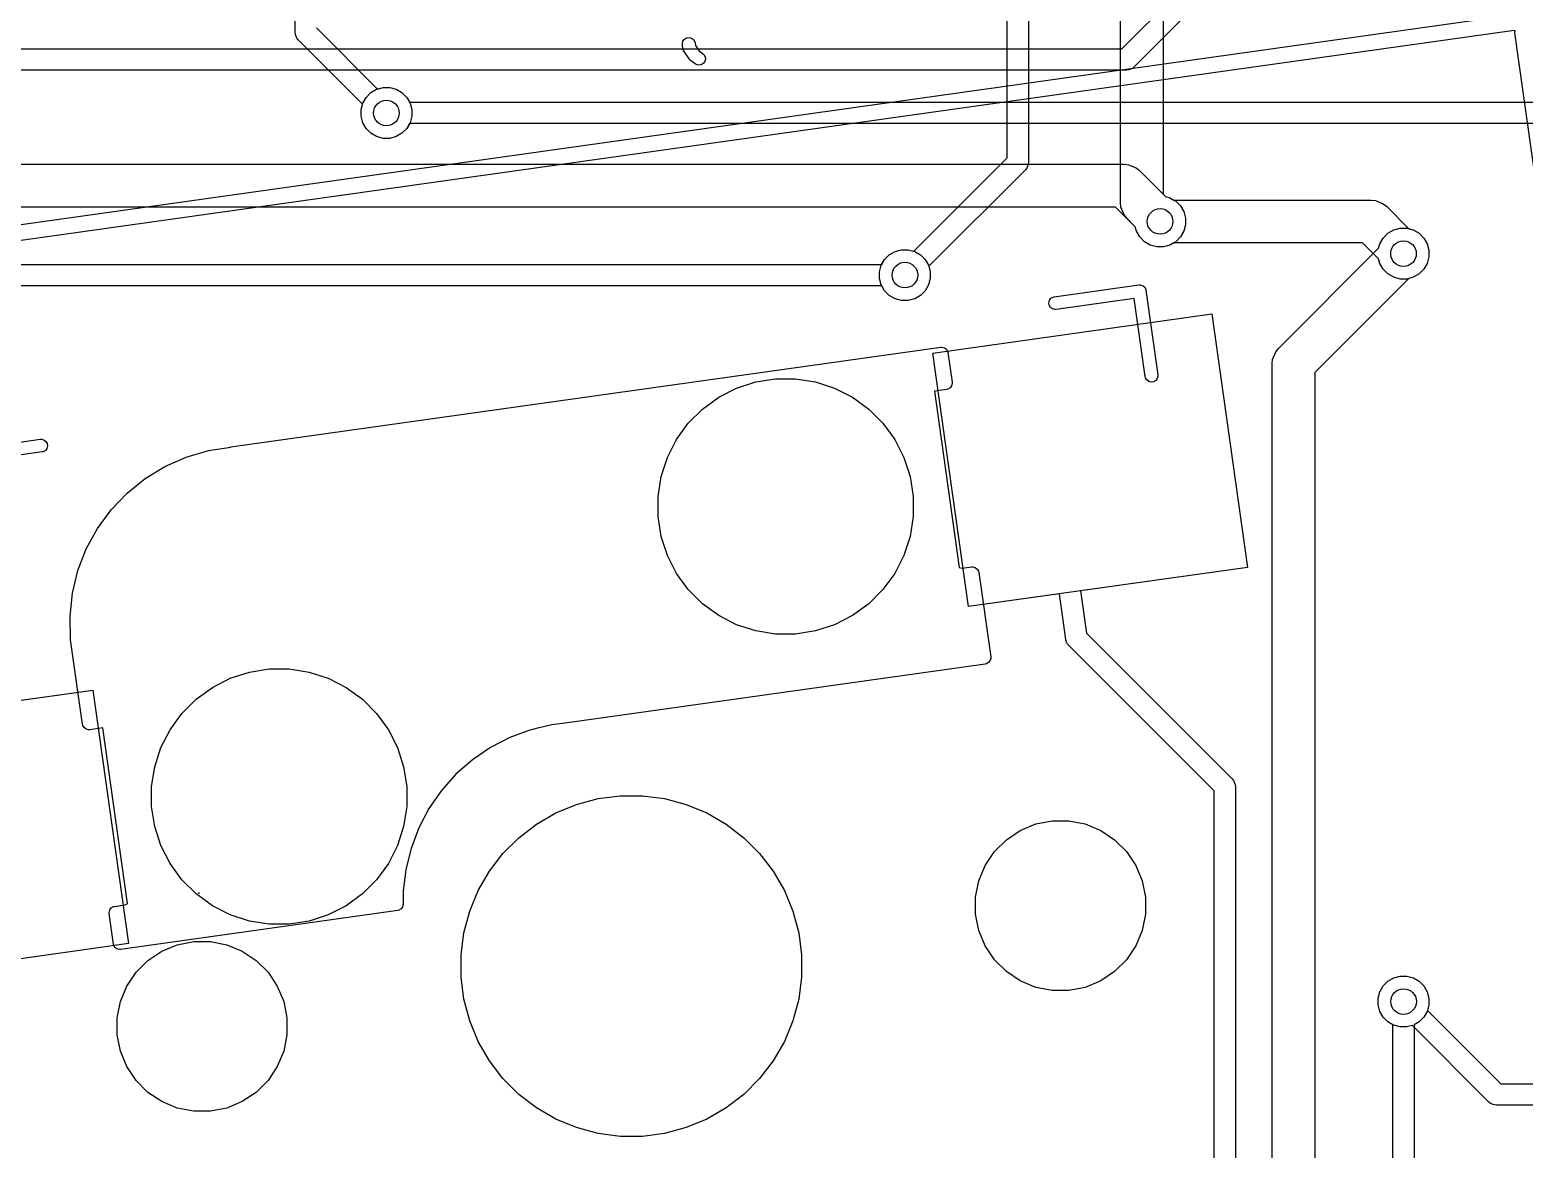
# Model space of a CAD drawing. Header units: millimetres. Extents: x 14 to 286, y -133 to -45.
# Drawn here: x 199.74 to 217.25, y -118.66 to -105.54 of the extents above; entities that cross this region are included whole.
import ezdxf

# ---------------------------------------------------------------- set-up
doc = ezdxf.new("R2010")
doc.units = ezdxf.units.MM
for name, color, linetype, true_color in [('B.Cu', 153, 'CONTINUOUS', 0x4d7fc4), ('B.Mask', 4, 'CONTINUOUS', 0x02ffee), ('B.Paste', 132, 'CONTINUOUS', 0x00c2c2), ('B.Silkscreen', 31, 'CONTINUOUS', 0xe8b2a7), ('F.Cu', 13, 'CONTINUOUS', 0xc83434), ('F.Mask', 201, 'CONTINUOUS', 0xd864ff), ('F.Silkscreen', 41, 'CONTINUOUS', 0xf2eda1), ('User.Drawings', 9, 'CONTINUOUS', 0xc2c2c2)]:
    doc.layers.add(name, color=color, linetype=linetype, true_color=true_color)

msp = doc.modelspace()

# ---------------------------------------------------------------- linework, layer by layer
at = {"layer": 'B.Cu', "linetype": 'CONTINUOUS'}
for p, q in [((202.8483, -105.5729), (202.8483, -101.792377)), ((212.5204, -107.5731), (212.5204, -102.509253)), ((213.0204, -102.5974), (213.0204, -107.469546)), ((211.1923, -107.041224), (211.1923, -102.787177)), ((211.4423, -102.787177), (211.4423, -107.093)), ((202.850702, -105.597286), (202.8483, -105.5729)), ((202.869366, -105.642346), (202.850702, -105.597286)), ((203.0983, -105.521123), (203.813666, -106.236489)), ((202.869371, -105.642351), (202.869366, -105.642346)), ((202.884912, -105.661288), (202.869371, -105.642351)), ((203.636889, -106.413266), (202.884912, -105.661288)), ((203.813666, -106.236489), (203.877942, -106.219267)), ((203.877942, -106.219267), (203.956258, -106.219267)), ((203.956258, -106.219267), (204.031905, -106.239536)), ((204.031905, -106.239536), (204.099728, -106.278694)), ((204.099728, -106.278694), (204.155106, -106.334072)), ((203.619667, -106.477542), (203.636889, -106.413266)), ((204.155106, -106.334072), (204.194264, -106.401895)), ((204.194264, -106.401895), (204.214533, -106.477542)), ((203.619667, -106.555858), (203.619667, -106.477542)), ((203.639936, -106.631505), (203.619667, -106.555858)), ((203.679094, -106.699328), (203.639936, -106.631505)), ((204.194264, -106.631505), (204.155106, -106.699328)), ((204.214533, -106.555858), (204.194264, -106.631505)), ((204.214533, -106.477542), (204.214533, -106.555858)), ((203.734472, -106.754706), (203.679094, -106.699328)), ((203.802295, -106.793864), (203.734472, -106.754706)), ((203.877942, -106.814133), (203.802295, -106.793864)), ((203.956258, -106.814133), (203.877942, -106.814133)), ((204.031905, -106.793864), (203.956258, -106.814133)), ((204.099728, -106.754706), (204.031905, -106.793864)), ((204.155106, -106.699328), (204.099728, -106.754706)), ((210.097134, -108.136389), (211.1923, -107.041224)), ((211.421228, -107.162451), (211.405688, -107.181388)), ((211.421234, -107.162446), (211.421228, -107.162451)), ((211.435685, -107.127558), (211.421234, -107.162446)), ((211.439898, -107.117387), (211.435685, -107.127558)), ((211.4423, -107.093), (211.439898, -107.117386)), ((211.439898, -107.117386), (211.439898, -107.117387)), ((211.405688, -107.181388), (210.27391, -108.313165)), ((213.0204, -107.469546), (213.047029, -107.496175)), ((213.047029, -107.496175), (213.099505, -107.510236)), ((213.099505, -107.510236), (213.167328, -107.549394)), ((212.525204, -107.621873), (212.5204, -107.5731)), ((212.562533, -107.711993), (212.525204, -107.621873)), ((213.167328, -107.549394), (213.222706, -107.604772)), ((213.222706, -107.604772), (213.261864, -107.672595)), ((213.261864, -107.672595), (213.282133, -107.748242)), ((212.562537, -107.711997), (212.562533, -107.711993)), ((212.593623, -107.749877), (212.562537, -107.711997)), ((212.693475, -107.849729), (212.593623, -107.749877)), ((212.707536, -107.902205), (212.693475, -107.849729)), ((213.282133, -107.826558), (213.261864, -107.902205)), ((213.282133, -107.748242), (213.282133, -107.826558)), ((215.722295, -107.887736), (215.797942, -107.867467)), ((215.797942, -107.867467), (215.876258, -107.867467)), ((215.876258, -107.867467), (215.951905, -107.887736)), ((212.746694, -107.970028), (212.707536, -107.902205)), ((212.802072, -108.025406), (212.746694, -107.970028)), ((212.869895, -108.064564), (212.802072, -108.025406)), ((213.167328, -108.025406), (213.099505, -108.064564)), ((213.222706, -107.970028), (213.167328, -108.025406)), ((213.261864, -107.902205), (213.222706, -107.970028)), ((215.559936, -108.050095), (215.599094, -107.982272)), ((215.599094, -107.982272), (215.654472, -107.926894)), ((215.654472, -107.926894), (215.722295, -107.887736)), ((215.951905, -107.887736), (216.019728, -107.926894)), ((216.019728, -107.926894), (216.075106, -107.982272)), ((216.075106, -107.982272), (216.114264, -108.050095)), ((209.755694, -108.233972), (209.811072, -108.178594)), ((209.811072, -108.178594), (209.878895, -108.139436)), ((209.878895, -108.139436), (209.954542, -108.119167)), ((209.954542, -108.119167), (210.032858, -108.119167)), ((210.032858, -108.119167), (210.097134, -108.136389)), ((212.945542, -108.084833), (212.869895, -108.064564)), ((213.023858, -108.084833), (212.945542, -108.084833)), ((213.099505, -108.064564), (213.023858, -108.084833)), ((214.371223, -109.277223), (215.545875, -108.102571)), ((215.545875, -108.102571), (215.559936, -108.050095)), ((216.114264, -108.050095), (216.134533, -108.125742)), ((216.134533, -108.204058), (216.114264, -108.279705)), ((216.134533, -108.125742), (216.134533, -108.204058)), ((209.696267, -108.377442), (209.716536, -108.301795)), ((209.696267, -108.455758), (209.696267, -108.377442)), ((209.716536, -108.301795), (209.755694, -108.233972)), ((210.27391, -108.313165), (210.291133, -108.377442)), ((210.291133, -108.377442), (210.291133, -108.455758)), ((216.075106, -108.347528), (216.019728, -108.402906)), ((216.114264, -108.279705), (216.075106, -108.347528)), ((209.716536, -108.531405), (209.696267, -108.455758)), ((209.755694, -108.599228), (209.716536, -108.531405)), ((210.270864, -108.531405), (210.231706, -108.599228)), ((210.291133, -108.455758), (210.270864, -108.531405)), ((215.899428, -108.456124), (214.798, -109.557553)), ((215.951905, -108.442064), (215.899428, -108.456124)), ((216.019728, -108.402906), (215.951905, -108.442064)), ((209.811072, -108.654606), (209.755694, -108.599228)), ((209.878895, -108.693764), (209.811072, -108.654606)), ((209.954542, -108.714033), (209.878895, -108.693764)), ((210.032858, -108.714033), (209.954542, -108.714033)), ((210.108505, -108.693764), (210.032858, -108.714033)), ((210.176328, -108.654606), (210.108505, -108.693764)), ((210.231706, -108.599228), (210.176328, -108.654606)), ((210.322281, -109.329447), (213.590166, -108.870175)), ((213.590166, -108.870175), (214.007685, -111.840979)), ((210.7398, -112.300251), (210.322281, -109.329447)), ((214.298, -109.454), (214.302804, -109.405227)), ((214.302804, -109.405227), (214.340133, -109.315107)), ((214.340133, -109.315107), (214.340137, -109.315102)), ((214.340137, -109.315102), (214.371223, -109.277223)), ((214.298, -119.593646), (214.298, -109.454)), ((214.798, -109.557553), (214.798, -119.6972)), ((214.007685, -111.840979), (212.051946, -112.11584)), ((211.804378, -112.150634), (210.7398, -112.300251)), ((211.879716, -112.686696), (211.804378, -112.150634)), ((212.051946, -112.11584), (212.121446, -112.61037)), ((211.880902, -112.691588), (211.879716, -112.686696)), ((211.880902, -112.693686), (211.880902, -112.691588)), ((211.882127, -112.696645), (211.880902, -112.693686)), ((211.885489, -112.710511), (211.882127, -112.696645)), ((211.893514, -112.724136), (211.885489, -112.710511)), ((211.899566, -112.738746), (211.893514, -112.724136)), ((211.900129, -112.739309), (211.899566, -112.738746)), ((211.908357, -112.749335), (211.900129, -112.739309)), ((211.910242, -112.752535), (211.908357, -112.749335)), ((211.912184, -112.753998), (211.910242, -112.752535)), ((211.915212, -112.757688), (211.912184, -112.753998)), ((213.6174, -114.459876), (211.915212, -112.757688)), ((212.121446, -112.61037), (213.830789, -114.319712)), ((199.411517, -113.427816), (200.476019, -113.27821)), ((200.476019, -113.27821), (200.893538, -116.249014)), ((213.830789, -114.319712), (213.846334, -114.338654)), ((213.846334, -114.338654), (213.864998, -114.383714)), ((213.6174, -117.8218), (213.6174, -114.459876)), ((213.864998, -114.383714), (213.8674, -114.4081)), ((213.8674, -114.4081), (213.8674, -117.808071)), ((200.893538, -116.249014), (197.625653, -116.708286)), ((215.723495, -116.650736), (215.799142, -116.630467)), ((215.799142, -116.630467), (215.877458, -116.630467)), ((215.877458, -116.630467), (215.953105, -116.650736)), ((215.561136, -116.813095), (215.600294, -116.745272)), ((215.600294, -116.745272), (215.655672, -116.689894)), ((215.655672, -116.689894), (215.723495, -116.650736)), ((215.953105, -116.650736), (216.020928, -116.689894)), ((216.020928, -116.689894), (216.076306, -116.745272)), ((216.076306, -116.745272), (216.115464, -116.813095)), ((215.540867, -116.888742), (215.561136, -116.813095)), ((215.540867, -116.967058), (215.540867, -116.888742)), ((215.561136, -117.042705), (215.540867, -116.967058)), ((216.115464, -116.813095), (216.135733, -116.888742)), ((216.135733, -116.967058), (216.115464, -117.042705)), ((216.135733, -116.888742), (216.135733, -116.967058)), ((215.600294, -117.110528), (215.561136, -117.042705)), ((215.655672, -117.165906), (215.600294, -117.110528)), ((216.076306, -117.110528), (216.020928, -117.165906)), ((216.115464, -117.042705), (216.076306, -117.110528)), ((215.7132, -117.19912), (215.655672, -117.165906)), ((215.7132, -121.049323), (215.7132, -117.19912)), ((216.020928, -117.165906), (215.9632, -117.199235)), ((215.9632, -117.199235), (215.9632, -121.1011)), ((213.6189, -117.837028), (213.6174, -117.8218)), ((213.6189, -118.910722), (213.6189, -117.837028)), ((213.8674, -117.808071), (213.8689, -117.8233)), ((213.8689, -117.8233), (213.8689, -118.910722))]:
    msp.add_line(p, q, dxfattribs=at)
at = {"layer": 'B.Cu'}
for centre in [(203.9171, -106.5167), (212.9847, -107.7874), (215.8371, -108.1649), (209.9937, -108.4166), (215.8383, -116.9279)]:
    msp.add_circle(centre, 0.15, dxfattribs=at)
at = {"layer": 'B.Mask', "linetype": 'CONTINUOUS'}
for p, q in [((210.322281, -109.329447), (213.590166, -108.870175)), ((213.590166, -108.870175), (214.007685, -111.840979)), ((210.7398, -112.300251), (210.322281, -109.329447)), ((207.811934, -109.848282), (208.021657, -109.741423)), ((208.021657, -109.741423), (208.245514, -109.668687)), ((208.245514, -109.668687), (208.477993, -109.631866)), ((208.477993, -109.631866), (208.713371, -109.631866)), ((208.713371, -109.631866), (208.94585, -109.668687)), ((208.94585, -109.668687), (209.169707, -109.741423)), ((209.169707, -109.741423), (209.37943, -109.848282)), ((207.62151, -109.986633), (207.811934, -109.848282)), ((209.37943, -109.848282), (209.569854, -109.986633)), ((207.455073, -110.15307), (207.62151, -109.986633)), ((209.569854, -109.986633), (209.736291, -110.15307)), ((207.316722, -110.343494), (207.455073, -110.15307)), ((209.736291, -110.15307), (209.874642, -110.343494)), ((207.209863, -110.553217), (207.316722, -110.343494)), ((209.874642, -110.343494), (209.981501, -110.553217)), ((207.137127, -110.777074), (207.209863, -110.553217)), ((209.981501, -110.553217), (210.054237, -110.777074)), ((207.100306, -111.009553), (207.137127, -110.777074)), ((210.054237, -110.777074), (210.091058, -111.009553)), ((207.100306, -111.244931), (207.100306, -111.009553)), ((210.091058, -111.009553), (210.091058, -111.244931)), ((207.137127, -111.47741), (207.100306, -111.244931)), ((210.091058, -111.244931), (210.054237, -111.47741)), ((207.209863, -111.701267), (207.137127, -111.47741)), ((210.054237, -111.47741), (209.981501, -111.701267)), ((207.316722, -111.91099), (207.209863, -111.701267)), ((209.981501, -111.701267), (209.874642, -111.91099)), ((214.007685, -111.840979), (210.7398, -112.300251)), ((207.455073, -112.101414), (207.316722, -111.91099)), ((209.874642, -111.91099), (209.736291, -112.101414)), ((207.62151, -112.267851), (207.455073, -112.101414)), ((209.736291, -112.101414), (209.569854, -112.267851)), ((207.811934, -112.406202), (207.62151, -112.267851)), ((208.021657, -112.513061), (207.811934, -112.406202)), ((209.37943, -112.406202), (209.169707, -112.513061)), ((209.569854, -112.267851), (209.37943, -112.406202)), ((208.245514, -112.585797), (208.021657, -112.513061)), ((208.477993, -112.622618), (208.245514, -112.585797)), ((208.94585, -112.585797), (208.713371, -112.622618)), ((209.169707, -112.513061), (208.94585, -112.585797)), ((208.713371, -112.622618), (208.477993, -112.622618)), ((202.086954, -113.14045), (202.310811, -113.067714)), ((202.310811, -113.067714), (202.54329, -113.030893)), ((202.54329, -113.030893), (202.778668, -113.030893)), ((202.778668, -113.030893), (203.011147, -113.067714)), ((203.011147, -113.067714), (203.235004, -113.14045)), ((197.208134, -113.737482), (200.476019, -113.27821)), ((200.476019, -113.27821), (200.893538, -116.249014)), ((201.686807, -113.38566), (201.877231, -113.247309)), ((201.877231, -113.247309), (202.086954, -113.14045)), ((203.235004, -113.14045), (203.444727, -113.247309)), ((203.444727, -113.247309), (203.635151, -113.38566)), ((201.52037, -113.552097), (201.686807, -113.38566)), ((203.635151, -113.38566), (203.801588, -113.552097)), ((201.382019, -113.742521), (201.52037, -113.552097)), ((203.801588, -113.552097), (203.939939, -113.742521)), ((201.27516, -113.952244), (201.382019, -113.742521)), ((203.939939, -113.742521), (204.046798, -113.952244)), ((201.202424, -114.176101), (201.27516, -113.952244)), ((204.046798, -113.952244), (204.119534, -114.176101)), ((201.165603, -114.40858), (201.202424, -114.176101)), ((204.119534, -114.176101), (204.156355, -114.40858)), ((201.165603, -114.643958), (201.165603, -114.40858)), ((204.156355, -114.40858), (204.156355, -114.643958)), ((206.397219, -114.549729), (206.656594, -114.515582)), ((206.656594, -114.515582), (206.918206, -114.515582)), ((206.918206, -114.515582), (207.177581, -114.549729)), ((201.202424, -114.876437), (201.165603, -114.643958)), ((204.156355, -114.643958), (204.119534, -114.876437)), ((205.902823, -114.717555), (206.144521, -114.61744)), ((206.144521, -114.61744), (206.397219, -114.549729)), ((207.177581, -114.549729), (207.430279, -114.61744)), ((207.430279, -114.61744), (207.671977, -114.717555)), ((201.27516, -115.100294), (201.202424, -114.876437)), ((204.119534, -114.876437), (204.046798, -115.100294)), ((205.468708, -115.00762), (205.67626, -114.848361)), ((205.67626, -114.848361), (205.902823, -114.717555)), ((207.671977, -114.717555), (207.89854, -114.848361)), ((207.89854, -114.848361), (208.106092, -115.00762)), ((211.346565, -114.92238), (211.527677, -114.847361)), ((211.527677, -114.847361), (211.719945, -114.809116)), ((211.719945, -114.809116), (211.915979, -114.809116)), ((211.915979, -114.809116), (212.108247, -114.847361)), ((212.108247, -114.847361), (212.289359, -114.92238)), ((205.28372, -115.192608), (205.468708, -115.00762)), ((208.106092, -115.00762), (208.29108, -115.192608)), ((211.044952, -115.169908), (211.183569, -115.031291)), ((211.183569, -115.031291), (211.346565, -114.92238)), ((212.289359, -114.92238), (212.452355, -115.031291)), ((212.452355, -115.031291), (212.590972, -115.169908)), ((201.382019, -115.310017), (201.27516, -115.100294)), ((204.046798, -115.100294), (203.939939, -115.310017)), ((205.124461, -115.40016), (205.28372, -115.192608)), ((208.29108, -115.192608), (208.450339, -115.40016)), ((210.936041, -115.332904), (211.044952, -115.169908)), ((212.590972, -115.169908), (212.699883, -115.332904)), ((201.52037, -115.500441), (201.382019, -115.310017)), ((203.939939, -115.310017), (203.801588, -115.500441)), ((204.993655, -115.626723), (205.124461, -115.40016)), ((208.450339, -115.40016), (208.581145, -115.626723)), ((210.861022, -115.514016), (210.936041, -115.332904)), ((212.699883, -115.332904), (212.774902, -115.514016)), ((201.686807, -115.666878), (201.52037, -115.500441)), ((203.801588, -115.500441), (203.635151, -115.666878)), ((210.822777, -115.706284), (210.861022, -115.514016)), ((212.774902, -115.514016), (212.813147, -115.706284)), ((201.877231, -115.805229), (201.686807, -115.666878)), ((203.635151, -115.666878), (203.444727, -115.805229)), ((204.89354, -115.868421), (204.993655, -115.626723)), ((208.581145, -115.626723), (208.68126, -115.868421)), ((210.822777, -115.902318), (210.822777, -115.706284)), ((212.813147, -115.706284), (212.813147, -115.902318)), ((202.086954, -115.912088), (201.877231, -115.805229)), ((202.310811, -115.984824), (202.086954, -115.912088)), ((203.235004, -115.912088), (203.011147, -115.984824)), ((203.444727, -115.805229), (203.235004, -115.912088)), ((204.825829, -116.121119), (204.89354, -115.868421)), ((208.68126, -115.868421), (208.748971, -116.121119)), ((210.861022, -116.094586), (210.822777, -115.902318)), ((212.813147, -115.902318), (212.774902, -116.094586)), ((202.54329, -116.021645), (202.310811, -115.984824)), ((202.778668, -116.021645), (202.54329, -116.021645)), ((203.011147, -115.984824), (202.778668, -116.021645)), ((210.936041, -116.275698), (210.861022, -116.094586)), ((212.774902, -116.094586), (212.699883, -116.275698)), ((200.893538, -116.249014), (197.625653, -116.708286)), ((201.285441, -116.336378), (201.466553, -116.261359)), ((201.466553, -116.261359), (201.658821, -116.223114)), ((201.658821, -116.223114), (201.854855, -116.223114)), ((201.854855, -116.223114), (202.047123, -116.261359)), ((202.047123, -116.261359), (202.228235, -116.336378)), ((204.791682, -116.380494), (204.825829, -116.121119)), ((208.748971, -116.121119), (208.783118, -116.380494)), ((211.044952, -116.438694), (210.936041, -116.275698)), ((212.699883, -116.275698), (212.590972, -116.438694)), ((200.983828, -116.583906), (201.122445, -116.445289)), ((201.122445, -116.445289), (201.285441, -116.336378)), ((202.228235, -116.336378), (202.391231, -116.445289)), ((202.391231, -116.445289), (202.529848, -116.583906)), ((204.791682, -116.642106), (204.791682, -116.380494)), ((208.783118, -116.380494), (208.783118, -116.642106)), ((211.183569, -116.577311), (211.044952, -116.438694)), ((212.590972, -116.438694), (212.452355, -116.577311)), ((200.874917, -116.746902), (200.983828, -116.583906)), ((202.529848, -116.583906), (202.638759, -116.746902)), ((211.346565, -116.686222), (211.183569, -116.577311)), ((212.452355, -116.577311), (212.289359, -116.686222)), ((200.799898, -116.928014), (200.874917, -116.746902)), ((202.638759, -116.746902), (202.713778, -116.928014)), ((204.825829, -116.901481), (204.791682, -116.642106)), ((208.783118, -116.642106), (208.748971, -116.901481)), ((211.527677, -116.761241), (211.346565, -116.686222)), ((211.719945, -116.799486), (211.527677, -116.761241)), ((211.915979, -116.799486), (211.719945, -116.799486)), ((212.108247, -116.761241), (211.915979, -116.799486)), ((212.289359, -116.686222), (212.108247, -116.761241)), ((200.761653, -117.120282), (200.799898, -116.928014)), ((202.713778, -116.928014), (202.752023, -117.120282)), ((204.89354, -117.154179), (204.825829, -116.901481)), ((208.748971, -116.901481), (208.68126, -117.154179)), ((200.761653, -117.316316), (200.761653, -117.120282)), ((202.752023, -117.120282), (202.752023, -117.316316)), ((204.993655, -117.395877), (204.89354, -117.154179)), ((208.68126, -117.154179), (208.581145, -117.395877)), ((200.799898, -117.508584), (200.761653, -117.316316)), ((202.752023, -117.316316), (202.713778, -117.508584)), ((205.124461, -117.62244), (204.993655, -117.395877)), ((208.581145, -117.395877), (208.450339, -117.62244)), ((200.874917, -117.689696), (200.799898, -117.508584)), ((202.713778, -117.508584), (202.638759, -117.689696)), ((205.28372, -117.829992), (205.124461, -117.62244)), ((208.450339, -117.62244), (208.29108, -117.829992)), ((200.983828, -117.852692), (200.874917, -117.689696)), ((201.122445, -117.991309), (200.983828, -117.852692)), ((202.529848, -117.852692), (202.391231, -117.991309)), ((202.638759, -117.689696), (202.529848, -117.852692)), ((205.468708, -118.01498), (205.28372, -117.829992)), ((208.29108, -117.829992), (208.106092, -118.01498)), ((201.285441, -118.10022), (201.122445, -117.991309)), ((202.391231, -117.991309), (202.228235, -118.10022)), ((205.67626, -118.174239), (205.468708, -118.01498)), ((208.106092, -118.01498), (207.89854, -118.174239)), ((201.466553, -118.175239), (201.285441, -118.10022)), ((201.658821, -118.213484), (201.466553, -118.175239)), ((202.047123, -118.175239), (201.854855, -118.213484)), ((202.228235, -118.10022), (202.047123, -118.175239)), ((205.902823, -118.305045), (205.67626, -118.174239)), ((207.89854, -118.174239), (207.671977, -118.305045)), ((201.854855, -118.213484), (201.658821, -118.213484)), ((206.144521, -118.40516), (205.902823, -118.305045)), ((207.671977, -118.305045), (207.430279, -118.40516)), ((206.397219, -118.472871), (206.144521, -118.40516)), ((206.656594, -118.507018), (206.397219, -118.472871)), ((206.918206, -118.507018), (206.656594, -118.507018)), ((207.177581, -118.472871), (206.918206, -118.507018)), ((207.430279, -118.40516), (207.177581, -118.472871))]:
    msp.add_line(p, q, dxfattribs=at)
at = {"layer": 'B.Paste', "linetype": 'CONTINUOUS'}
for p, q in [((210.322281, -109.329447), (213.590166, -108.870175)), ((213.590166, -108.870175), (214.007685, -111.840979)), ((210.7398, -112.300251), (210.322281, -109.329447)), ((214.007685, -111.840979), (210.7398, -112.300251)), ((197.208134, -113.737482), (200.476019, -113.27821)), ((200.476019, -113.27821), (200.893538, -116.249014)), ((200.893538, -116.249014), (197.625653, -116.708286))]:
    msp.add_line(p, q, dxfattribs=at)
at = {"layer": 'B.Silkscreen', "linetype": 'CONTINUOUS'}
for p, q in [((207.385521, -105.702756), (207.392848, -105.674425)), ((207.38613, -105.717446), (207.385521, -105.702756)), ((207.392757, -105.764602), (207.38613, -105.717446)), ((207.39622, -105.778891), (207.392757, -105.764602)), ((207.392848, -105.674425), (207.410459, -105.651055)), ((207.410459, -105.651055), (207.435673, -105.636202)), ((207.435673, -105.636202), (207.464653, -105.63213)), ((207.464653, -105.63213), (207.492984, -105.639457)), ((207.492984, -105.639457), (207.516354, -105.657068)), ((207.516354, -105.657068), (207.531207, -105.682282)), ((207.531207, -105.682282), (207.53467, -105.696572)), ((207.53467, -105.696572), (207.538832, -105.726194)), ((207.538832, -105.726194), (207.582292, -105.789275)), ((207.397587, -105.781212), (207.39622, -105.778891)), ((207.398151, -105.783849), (207.397587, -105.781212)), ((207.405266, -105.796716), (207.398151, -105.783849)), ((207.465676, -105.884399), (207.405266, -105.796716)), ((207.470478, -105.890084), (207.465676, -105.884399)), ((207.471483, -105.89179), (207.470478, -105.890084)), ((207.47344, -105.893591), (207.471483, -105.89179)), ((207.475163, -105.895631), (207.47344, -105.893591)), ((207.476827, -105.896709), (207.475163, -105.895631)), ((207.482301, -105.901747), (207.476827, -105.896709)), ((207.536084, -105.942275), (207.482301, -105.901747)), ((207.548637, -105.94993), (207.536084, -105.942275)), ((207.582292, -105.789275), (207.626356, -105.822479)), ((207.631161, -105.938331), (207.605947, -105.953183)), ((207.626356, -105.822479), (207.637174, -105.832435)), ((207.648772, -105.91496), (207.631161, -105.938331)), ((207.637174, -105.832435), (207.652026, -105.85765)), ((207.656099, -105.886628), (207.648772, -105.91496)), ((207.652026, -105.85765), (207.656099, -105.886628)), ((207.576968, -105.957256), (207.548637, -105.94993)), ((207.605947, -105.953183), (207.576968, -105.957256)), ((202.0954, -110.430119), (210.413653, -109.261064)), ((210.413653, -109.261064), (210.428332, -109.260455)), ((210.428332, -109.260455), (210.428343, -109.260454)), ((210.428343, -109.260454), (210.456675, -109.267782)), ((210.456675, -109.267782), (210.480045, -109.285393)), ((210.480045, -109.285393), (210.494898, -109.310607)), ((210.494898, -109.310607), (210.498361, -109.324896)), ((210.498361, -109.324896), (210.547071, -109.67149)), ((210.483239, -109.756198), (210.33965, -109.776378)), ((210.33965, -109.776378), (210.62989, -111.841546)), ((210.497528, -109.752735), (210.483239, -109.756198)), ((210.522742, -109.737882), (210.497528, -109.752735)), ((210.540353, -109.714512), (210.522742, -109.737882)), ((210.54768, -109.68618), (210.540353, -109.714512)), ((210.547071, -109.67149), (210.54768, -109.68618)), ((201.569925, -110.548344), (201.830635, -110.471675)), ((201.830635, -110.471675), (202.09362, -110.43055)), ((202.09362, -110.43055), (202.0954, -110.430119)), ((201.08947, -110.799922), (201.321453, -110.658388)), ((201.321453, -110.658388), (201.569925, -110.548344)), ((200.877946, -110.970525), (201.08947, -110.799922)), ((200.690499, -111.167278), (200.877946, -110.970525)), ((200.530338, -111.386814), (200.690499, -111.167278)), ((200.400202, -111.625378), (200.530338, -111.386814)), ((200.302318, -111.878887), (200.400202, -111.625378)), ((200.238361, -112.143003), (200.302318, -111.878887)), ((210.62989, -111.841546), (210.666667, -111.851056)), ((210.666667, -111.851056), (210.775502, -111.835761)), ((210.775502, -111.835761), (210.790182, -111.835152)), ((210.790182, -111.835152), (210.790193, -111.835151)), ((210.790193, -111.835151), (210.818525, -111.842479)), ((210.818525, -111.842479), (210.841895, -111.86009)), ((210.841895, -111.86009), (210.856748, -111.885304)), ((210.856748, -111.885304), (210.860211, -111.899593)), ((210.860211, -111.899593), (210.999384, -112.889862)), ((200.209425, -112.413208), (200.238361, -112.143003)), ((200.216006, -112.684878), (200.209425, -112.413208)), ((200.21631, -112.685589), (200.216006, -112.684878)), ((200.216435, -112.688599), (200.21631, -112.685589)), ((200.355608, -113.678867), (200.216435, -112.688599)), ((210.992667, -112.932884), (210.975056, -112.956254)), ((210.999994, -112.904552), (210.992667, -112.932884)), ((210.999384, -112.889862), (210.999994, -112.904552)), ((210.935552, -112.97457), (205.984211, -113.670435)), ((210.949841, -112.971107), (210.935552, -112.97457)), ((210.975056, -112.956254), (210.949841, -112.971107)), ((200.359071, -113.693156), (200.355608, -113.678867)), ((200.373924, -113.71837), (200.359071, -113.693156)), ((200.397294, -113.735981), (200.373924, -113.71837)), ((200.425626, -113.743309), (200.397294, -113.735981)), ((200.425636, -113.743307), (200.425626, -113.743309)), ((200.440316, -113.742699), (200.425636, -113.743307)), ((200.593807, -113.721127), (200.440316, -113.742699)), ((200.883208, -115.780322), (200.593807, -113.721127)), ((205.587404, -113.750103), (205.364511, -113.832485)), ((205.703495, -113.721622), (205.587404, -113.750103)), ((205.707573, -113.719381), (205.703495, -113.721622)), ((205.854546, -113.684681), (205.707573, -113.719381)), ((205.981983, -113.670714), (205.854546, -113.684681)), ((205.982438, -113.670508), (205.981983, -113.670714)), ((205.984211, -113.670435), (205.982438, -113.670508)), ((205.136639, -113.95002), (204.924789, -114.094449)), ((205.364511, -113.832485), (205.136639, -113.95002)), ((204.924789, -114.094449), (204.732119, -114.263619)), ((204.732119, -114.263619), (204.561503, -114.455009)), ((204.561503, -114.455009), (204.415482, -114.665766)), ((204.415482, -114.665766), (204.296235, -114.892747)), ((204.296235, -114.892747), (204.205539, -115.132568)), ((204.205539, -115.132568), (204.144746, -115.381655)), ((204.144746, -115.381655), (204.114762, -115.636295)), ((201.726469, -115.657334), (201.71574, -115.65364)), ((201.71574, -115.65364), (201.716122, -115.658788)), ((201.716122, -115.658788), (201.726469, -115.657334)), ((204.114762, -115.636295), (204.115464, -115.764492)), ((200.666746, -115.882378), (200.674074, -115.854046)), ((200.667356, -115.897068), (200.666746, -115.882378)), ((200.717458, -116.253563), (200.667356, -115.897068)), ((200.674074, -115.854046), (200.691685, -115.830676)), ((200.691685, -115.830676), (200.716899, -115.815823)), ((200.716899, -115.815823), (200.731188, -115.81236)), ((200.731188, -115.81236), (200.856566, -115.794738)), ((204.050245, -115.860909), (200.802166, -116.317396)), ((200.856566, -115.794738), (200.879524, -115.781216)), ((200.879524, -115.781216), (200.883208, -115.780322)), ((204.064534, -115.857446), (204.050245, -115.860909)), ((204.089749, -115.842593), (204.064534, -115.857446)), ((204.10736, -115.819223), (204.089749, -115.842593)), ((204.114687, -115.790891), (204.10736, -115.819223)), ((204.115464, -115.764492), (204.112347, -115.774247)), ((204.112347, -115.774247), (204.114687, -115.790891)), ((200.720921, -116.267853), (200.717458, -116.253563)), ((200.735774, -116.293067), (200.720921, -116.267853)), ((200.759144, -116.310678), (200.735774, -116.293067)), ((200.787476, -116.318006), (200.759144, -116.310678)), ((200.802166, -116.317396), (200.787476, -116.318006))]:
    msp.add_line(p, q, dxfattribs=at)
at = {"layer": 'F.Cu', "linetype": 'CONTINUOUS'}
for p, q in [((212.538224, -105.765), (214.257812, -104.045411)), ((214.479588, -104.177187), (212.678388, -105.978388)), ((196.249139, -105.765), (212.538224, -105.765)), ((212.59, -106.015), (196.338979, -106.015)), ((212.614386, -106.012598), (212.59, -106.015)), ((212.614387, -106.012598), (212.614386, -106.012598)), ((212.627584, -106.007131), (212.614387, -106.012598)), ((212.659446, -105.993934), (212.627584, -106.007131)), ((212.659451, -105.993928), (212.659446, -105.993934)), ((212.678388, -105.978388), (212.659451, -105.993928)), ((203.679094, -106.334072), (203.734472, -106.278694)), ((203.734472, -106.278694), (203.802295, -106.239536)), ((203.802295, -106.239536), (203.877942, -106.219267)), ((203.877942, -106.219267), (203.956258, -106.219267)), ((203.956258, -106.219267), (204.031905, -106.239536)), ((204.031905, -106.239536), (204.099728, -106.278694)), ((204.099728, -106.278694), (204.155106, -106.334072)), ((203.619667, -106.477542), (203.639936, -106.401895)), ((203.639936, -106.401895), (203.679094, -106.334072)), ((204.155106, -106.334072), (204.188378, -106.3917)), ((204.188378, -106.3917), (218.758424, -106.3917)), ((203.619667, -106.555858), (203.619667, -106.477542)), ((203.639936, -106.631505), (203.619667, -106.555858)), ((203.679094, -106.699328), (203.639936, -106.631505)), ((204.188378, -106.6417), (204.155106, -106.699328)), ((218.8102, -106.6417), (204.188378, -106.6417)), ((203.734472, -106.754706), (203.679094, -106.699328)), ((203.802295, -106.793864), (203.734472, -106.754706)), ((203.877942, -106.814133), (203.802295, -106.793864)), ((203.956258, -106.814133), (203.877942, -106.814133)), ((204.031905, -106.793864), (203.956258, -106.814133)), ((204.099728, -106.754706), (204.031905, -106.793864)), ((204.155106, -106.699328), (204.099728, -106.754706)), ((192.077454, -107.1186), (212.5659, -107.1186)), ((212.5659, -107.1186), (212.614673, -107.123404)), ((212.614673, -107.123404), (212.704793, -107.160733)), ((212.704793, -107.160733), (212.704797, -107.160737)), ((212.704797, -107.160737), (212.742677, -107.191823)), ((212.742677, -107.191823), (213.047028, -107.496175)), ((213.047028, -107.496175), (213.099505, -107.510236)), ((213.099505, -107.510236), (213.146554, -107.5374)), ((212.462346, -107.6186), (192.077454, -107.6186)), ((212.693475, -107.849728), (212.462346, -107.6186)), ((213.146554, -107.5374), (215.4596, -107.5374)), ((215.4596, -107.5374), (215.508373, -107.542204)), ((215.508373, -107.542204), (215.598493, -107.579533)), ((215.598493, -107.579533), (215.598497, -107.579537)), ((215.598497, -107.579537), (215.636377, -107.610623)), ((215.636377, -107.610623), (215.899428, -107.873675)), ((212.707536, -107.902205), (212.693475, -107.849728)), ((215.899428, -107.873675), (215.951905, -107.887736)), ((212.746694, -107.970028), (212.707536, -107.902205)), ((212.802072, -108.025406), (212.746694, -107.970028)), ((212.869895, -108.064564), (212.802072, -108.025406)), ((213.146554, -108.0374), (213.099505, -108.064564)), ((215.356046, -108.0374), (213.146554, -108.0374)), ((215.545875, -108.227228), (215.356046, -108.0374)), ((215.951905, -107.887736), (216.019728, -107.926894)), ((216.019728, -107.926894), (216.075106, -107.982272)), ((216.075106, -107.982272), (216.114264, -108.050095)), ((209.755694, -108.233972), (209.811072, -108.178594)), ((209.811072, -108.178594), (209.878895, -108.139436)), ((209.878895, -108.139436), (209.954542, -108.119167)), ((209.954542, -108.119167), (210.032858, -108.119167)), ((210.032858, -108.119167), (210.108505, -108.139436)), ((210.108505, -108.139436), (210.176328, -108.178594)), ((210.176328, -108.178594), (210.231706, -108.233972)), ((212.945542, -108.084833), (212.869895, -108.064564)), ((213.023858, -108.084833), (212.945542, -108.084833)), ((213.099505, -108.064564), (213.023858, -108.084833)), ((216.114264, -108.050095), (216.134533, -108.125742)), ((216.134533, -108.204058), (216.114264, -108.279705)), ((216.134533, -108.125742), (216.134533, -108.204058)), ((195.9654, -108.2916), (209.722422, -108.2916)), ((209.722422, -108.2916), (209.755694, -108.233972)), ((210.231706, -108.233972), (210.270864, -108.301795)), ((210.270864, -108.301795), (210.291133, -108.377442)), ((210.291133, -108.377442), (210.291133, -108.455758)), ((215.559936, -108.279705), (215.545875, -108.227228)), ((215.599094, -108.347528), (215.559936, -108.279705)), ((215.654472, -108.402906), (215.599094, -108.347528)), ((216.075106, -108.347528), (216.019728, -108.402906)), ((216.114264, -108.279705), (216.075106, -108.347528)), ((209.722422, -108.5416), (196.017177, -108.5416)), ((209.755694, -108.599228), (209.722422, -108.5416)), ((210.270864, -108.531405), (210.231706, -108.599228)), ((210.291133, -108.455758), (210.270864, -108.531405)), ((215.722295, -108.442064), (215.654472, -108.402906)), ((215.797942, -108.462333), (215.722295, -108.442064)), ((215.876258, -108.462333), (215.797942, -108.462333)), ((215.951905, -108.442064), (215.876258, -108.462333)), ((216.019728, -108.402906), (215.951905, -108.442064)), ((209.811072, -108.654606), (209.755694, -108.599228)), ((209.878895, -108.693764), (209.811072, -108.654606)), ((209.954542, -108.714033), (209.878895, -108.693764)), ((210.032858, -108.714033), (209.954542, -108.714033)), ((210.108505, -108.693764), (210.032858, -108.714033)), ((210.176328, -108.654606), (210.108505, -108.693764)), ((210.231706, -108.599228), (210.176328, -108.654606)), ((215.723495, -116.650736), (215.799142, -116.630467)), ((215.799142, -116.630467), (215.877458, -116.630467)), ((215.877458, -116.630467), (215.953105, -116.650736)), ((215.561136, -116.813095), (215.600294, -116.745272)), ((215.600294, -116.745272), (215.655672, -116.689894)), ((215.655672, -116.689894), (215.723495, -116.650736)), ((215.953105, -116.650736), (216.020928, -116.689894)), ((216.020928, -116.689894), (216.076306, -116.745272)), ((216.076306, -116.745272), (216.115464, -116.813095)), ((215.540867, -116.888742), (215.561136, -116.813095)), ((215.540867, -116.967058), (215.540867, -116.888742)), ((215.561136, -117.042705), (215.540867, -116.967058)), ((216.115464, -116.813095), (216.135733, -116.888742)), ((216.135733, -116.967058), (216.11851, -117.031334)), ((216.135733, -116.888742), (216.135733, -116.967058)), ((215.600294, -117.110528), (215.561136, -117.042705)), ((215.655672, -117.165906), (215.600294, -117.110528)), ((216.11851, -117.031334), (216.978676, -117.8915)), ((215.723495, -117.205064), (215.655672, -117.165906)), ((215.799142, -117.225333), (215.723495, -117.205064)), ((215.877458, -117.225333), (215.799142, -117.225333)), ((215.941734, -117.20811), (215.877458, -117.225333)), ((216.838512, -118.104888), (215.941734, -117.20811)), ((216.978676, -117.8915), (225.131087, -117.8915)), ((216.857448, -118.120428), (216.838512, -118.104888)), ((216.857454, -118.120434), (216.857448, -118.120428)), ((216.889315, -118.133631), (216.857454, -118.120434)), ((216.902513, -118.139098), (216.889315, -118.133631)), ((216.902514, -118.139098), (216.902513, -118.139098)), ((216.9269, -118.1415), (216.902514, -118.139098)), ((225.163068, -118.1415), (216.9269, -118.1415))]:
    msp.add_line(p, q, dxfattribs=at)
at = {"layer": 'F.Cu'}
for centre in [(203.9171, -106.5167), (212.9847, -107.7874), (215.8371, -108.1649), (209.9937, -108.4166), (215.8383, -116.9279)]:
    msp.add_circle(centre, 0.15, dxfattribs=at)
at = {"layer": 'F.Mask', "linetype": 'CONTINUOUS'}
for p, q in [((207.811934, -109.848282), (208.021657, -109.741423)), ((208.021657, -109.741423), (208.245514, -109.668687)), ((208.245514, -109.668687), (208.477993, -109.631866)), ((208.477993, -109.631866), (208.713371, -109.631866)), ((208.713371, -109.631866), (208.94585, -109.668687)), ((208.94585, -109.668687), (209.169707, -109.741423)), ((209.169707, -109.741423), (209.37943, -109.848282)), ((207.62151, -109.986633), (207.811934, -109.848282)), ((209.37943, -109.848282), (209.569854, -109.986633)), ((207.455073, -110.15307), (207.62151, -109.986633)), ((209.569854, -109.986633), (209.736291, -110.15307)), ((207.316722, -110.343494), (207.455073, -110.15307)), ((209.736291, -110.15307), (209.874642, -110.343494)), ((207.209863, -110.553217), (207.316722, -110.343494)), ((209.874642, -110.343494), (209.981501, -110.553217)), ((207.137127, -110.777074), (207.209863, -110.553217)), ((209.981501, -110.553217), (210.054237, -110.777074)), ((207.100306, -111.009553), (207.137127, -110.777074)), ((210.054237, -110.777074), (210.091058, -111.009553)), ((207.100306, -111.244931), (207.100306, -111.009553)), ((210.091058, -111.009553), (210.091058, -111.244931)), ((207.137127, -111.47741), (207.100306, -111.244931)), ((210.091058, -111.244931), (210.054237, -111.47741)), ((207.209863, -111.701267), (207.137127, -111.47741)), ((210.054237, -111.47741), (209.981501, -111.701267)), ((207.316722, -111.91099), (207.209863, -111.701267)), ((209.981501, -111.701267), (209.874642, -111.91099)), ((207.455073, -112.101414), (207.316722, -111.91099)), ((209.874642, -111.91099), (209.736291, -112.101414)), ((207.62151, -112.267851), (207.455073, -112.101414)), ((209.736291, -112.101414), (209.569854, -112.267851)), ((207.811934, -112.406202), (207.62151, -112.267851)), ((208.021657, -112.513061), (207.811934, -112.406202)), ((209.37943, -112.406202), (209.169707, -112.513061)), ((209.569854, -112.267851), (209.37943, -112.406202)), ((208.245514, -112.585797), (208.021657, -112.513061)), ((208.477993, -112.622618), (208.245514, -112.585797)), ((208.94585, -112.585797), (208.713371, -112.622618)), ((209.169707, -112.513061), (208.94585, -112.585797)), ((208.713371, -112.622618), (208.477993, -112.622618)), ((202.086954, -113.14045), (202.310811, -113.067714)), ((202.310811, -113.067714), (202.54329, -113.030893)), ((202.54329, -113.030893), (202.778668, -113.030893)), ((202.778668, -113.030893), (203.011147, -113.067714)), ((203.011147, -113.067714), (203.235004, -113.14045)), ((201.686807, -113.38566), (201.877231, -113.247309)), ((201.877231, -113.247309), (202.086954, -113.14045)), ((203.235004, -113.14045), (203.444727, -113.247309)), ((203.444727, -113.247309), (203.635151, -113.38566)), ((201.52037, -113.552097), (201.686807, -113.38566)), ((203.635151, -113.38566), (203.801588, -113.552097)), ((201.382019, -113.742521), (201.52037, -113.552097)), ((203.801588, -113.552097), (203.939939, -113.742521)), ((201.27516, -113.952244), (201.382019, -113.742521)), ((203.939939, -113.742521), (204.046798, -113.952244)), ((201.202424, -114.176101), (201.27516, -113.952244)), ((204.046798, -113.952244), (204.119534, -114.176101)), ((201.165603, -114.40858), (201.202424, -114.176101)), ((204.119534, -114.176101), (204.156355, -114.40858)), ((201.165603, -114.643958), (201.165603, -114.40858)), ((204.156355, -114.40858), (204.156355, -114.643958)), ((206.397219, -114.549729), (206.656594, -114.515582)), ((206.656594, -114.515582), (206.918206, -114.515582)), ((206.918206, -114.515582), (207.177581, -114.549729)), ((201.202424, -114.876437), (201.165603, -114.643958)), ((204.156355, -114.643958), (204.119534, -114.876437)), ((205.902823, -114.717555), (206.144521, -114.61744)), ((206.144521, -114.61744), (206.397219, -114.549729)), ((207.177581, -114.549729), (207.430279, -114.61744)), ((207.430279, -114.61744), (207.671977, -114.717555)), ((201.27516, -115.100294), (201.202424, -114.876437)), ((204.119534, -114.876437), (204.046798, -115.100294)), ((205.468708, -115.00762), (205.67626, -114.848361)), ((205.67626, -114.848361), (205.902823, -114.717555)), ((207.671977, -114.717555), (207.89854, -114.848361)), ((207.89854, -114.848361), (208.106092, -115.00762)), ((211.346565, -114.92238), (211.527677, -114.847361)), ((211.527677, -114.847361), (211.719945, -114.809116)), ((211.719945, -114.809116), (211.915979, -114.809116)), ((211.915979, -114.809116), (212.108247, -114.847361)), ((212.108247, -114.847361), (212.289359, -114.92238)), ((205.28372, -115.192608), (205.468708, -115.00762)), ((208.106092, -115.00762), (208.29108, -115.192608)), ((211.044952, -115.169908), (211.183569, -115.031291)), ((211.183569, -115.031291), (211.346565, -114.92238)), ((212.289359, -114.92238), (212.452355, -115.031291)), ((212.452355, -115.031291), (212.590972, -115.169908)), ((201.382019, -115.310017), (201.27516, -115.100294)), ((204.046798, -115.100294), (203.939939, -115.310017)), ((205.124461, -115.40016), (205.28372, -115.192608)), ((208.29108, -115.192608), (208.450339, -115.40016)), ((210.936041, -115.332904), (211.044952, -115.169908)), ((212.590972, -115.169908), (212.699883, -115.332904)), ((201.52037, -115.500441), (201.382019, -115.310017)), ((203.939939, -115.310017), (203.801588, -115.500441)), ((204.993655, -115.626723), (205.124461, -115.40016)), ((208.450339, -115.40016), (208.581145, -115.626723)), ((210.861022, -115.514016), (210.936041, -115.332904)), ((212.699883, -115.332904), (212.774902, -115.514016)), ((201.686807, -115.666878), (201.52037, -115.500441)), ((203.801588, -115.500441), (203.635151, -115.666878)), ((210.822777, -115.706284), (210.861022, -115.514016)), ((212.774902, -115.514016), (212.813147, -115.706284)), ((201.877231, -115.805229), (201.686807, -115.666878)), ((203.635151, -115.666878), (203.444727, -115.805229)), ((204.89354, -115.868421), (204.993655, -115.626723)), ((208.581145, -115.626723), (208.68126, -115.868421)), ((210.822777, -115.902318), (210.822777, -115.706284)), ((212.813147, -115.706284), (212.813147, -115.902318)), ((202.086954, -115.912088), (201.877231, -115.805229)), ((202.310811, -115.984824), (202.086954, -115.912088)), ((203.235004, -115.912088), (203.011147, -115.984824)), ((203.444727, -115.805229), (203.235004, -115.912088)), ((204.825829, -116.121119), (204.89354, -115.868421)), ((208.68126, -115.868421), (208.748971, -116.121119)), ((210.861022, -116.094586), (210.822777, -115.902318)), ((212.813147, -115.902318), (212.774902, -116.094586)), ((202.54329, -116.021645), (202.310811, -115.984824)), ((202.778668, -116.021645), (202.54329, -116.021645)), ((203.011147, -115.984824), (202.778668, -116.021645)), ((210.936041, -116.275698), (210.861022, -116.094586)), ((212.774902, -116.094586), (212.699883, -116.275698)), ((201.285441, -116.336378), (201.466553, -116.261359)), ((201.466553, -116.261359), (201.658821, -116.223114)), ((201.658821, -116.223114), (201.854855, -116.223114)), ((201.854855, -116.223114), (202.047123, -116.261359)), ((202.047123, -116.261359), (202.228235, -116.336378)), ((204.791682, -116.380494), (204.825829, -116.121119)), ((208.748971, -116.121119), (208.783118, -116.380494)), ((211.044952, -116.438694), (210.936041, -116.275698)), ((212.699883, -116.275698), (212.590972, -116.438694)), ((200.983828, -116.583906), (201.122445, -116.445289)), ((201.122445, -116.445289), (201.285441, -116.336378)), ((202.228235, -116.336378), (202.391231, -116.445289)), ((202.391231, -116.445289), (202.529848, -116.583906)), ((204.791682, -116.642106), (204.791682, -116.380494)), ((208.783118, -116.380494), (208.783118, -116.642106)), ((211.183569, -116.577311), (211.044952, -116.438694)), ((212.590972, -116.438694), (212.452355, -116.577311)), ((200.874917, -116.746902), (200.983828, -116.583906)), ((202.529848, -116.583906), (202.638759, -116.746902)), ((211.346565, -116.686222), (211.183569, -116.577311)), ((212.452355, -116.577311), (212.289359, -116.686222)), ((200.799898, -116.928014), (200.874917, -116.746902)), ((202.638759, -116.746902), (202.713778, -116.928014)), ((204.825829, -116.901481), (204.791682, -116.642106)), ((208.783118, -116.642106), (208.748971, -116.901481)), ((211.527677, -116.761241), (211.346565, -116.686222)), ((211.719945, -116.799486), (211.527677, -116.761241)), ((211.915979, -116.799486), (211.719945, -116.799486)), ((212.108247, -116.761241), (211.915979, -116.799486)), ((212.289359, -116.686222), (212.108247, -116.761241)), ((200.761653, -117.120282), (200.799898, -116.928014)), ((202.713778, -116.928014), (202.752023, -117.120282)), ((204.89354, -117.154179), (204.825829, -116.901481)), ((208.748971, -116.901481), (208.68126, -117.154179)), ((200.761653, -117.316316), (200.761653, -117.120282)), ((202.752023, -117.120282), (202.752023, -117.316316)), ((204.993655, -117.395877), (204.89354, -117.154179)), ((208.68126, -117.154179), (208.581145, -117.395877)), ((200.799898, -117.508584), (200.761653, -117.316316)), ((202.752023, -117.316316), (202.713778, -117.508584)), ((205.124461, -117.62244), (204.993655, -117.395877)), ((208.581145, -117.395877), (208.450339, -117.62244)), ((200.874917, -117.689696), (200.799898, -117.508584)), ((202.713778, -117.508584), (202.638759, -117.689696)), ((205.28372, -117.829992), (205.124461, -117.62244)), ((208.450339, -117.62244), (208.29108, -117.829992)), ((200.983828, -117.852692), (200.874917, -117.689696)), ((201.122445, -117.991309), (200.983828, -117.852692)), ((202.529848, -117.852692), (202.391231, -117.991309)), ((202.638759, -117.689696), (202.529848, -117.852692)), ((205.468708, -118.01498), (205.28372, -117.829992)), ((208.29108, -117.829992), (208.106092, -118.01498)), ((201.285441, -118.10022), (201.122445, -117.991309)), ((202.391231, -117.991309), (202.228235, -118.10022)), ((205.67626, -118.174239), (205.468708, -118.01498)), ((208.106092, -118.01498), (207.89854, -118.174239)), ((201.466553, -118.175239), (201.285441, -118.10022)), ((201.658821, -118.213484), (201.466553, -118.175239)), ((202.047123, -118.175239), (201.854855, -118.213484)), ((202.228235, -118.10022), (202.047123, -118.175239)), ((205.902823, -118.305045), (205.67626, -118.174239)), ((207.89854, -118.174239), (207.671977, -118.305045)), ((201.854855, -118.213484), (201.658821, -118.213484)), ((206.144521, -118.40516), (205.902823, -118.305045)), ((207.671977, -118.305045), (207.430279, -118.40516)), ((206.397219, -118.472871), (206.144521, -118.40516)), ((206.656594, -118.507018), (206.397219, -118.472871)), ((206.918206, -118.507018), (206.656594, -118.507018)), ((207.177581, -118.472871), (206.918206, -118.507018)), ((207.430279, -118.40516), (207.177581, -118.472871))]:
    msp.add_line(p, q, dxfattribs=at)
at = {"layer": 'F.Silkscreen', "linetype": 'CONTINUOUS'}
for p, q in [((206.397219, -114.549729), (206.656594, -114.515582)), ((206.656594, -114.515582), (206.918206, -114.515582)), ((206.918206, -114.515582), (207.177581, -114.549729)), ((205.902823, -114.717555), (206.144521, -114.61744)), ((206.144521, -114.61744), (206.397219, -114.549729)), ((207.177581, -114.549729), (207.430279, -114.61744)), ((207.430279, -114.61744), (207.671977, -114.717555)), ((205.468708, -115.00762), (205.67626, -114.848361)), ((205.67626, -114.848361), (205.902823, -114.717555)), ((207.671977, -114.717555), (207.89854, -114.848361)), ((207.89854, -114.848361), (208.106092, -115.00762)), ((211.346565, -114.92238), (211.527677, -114.847361)), ((211.527677, -114.847361), (211.719945, -114.809116)), ((211.719945, -114.809116), (211.915979, -114.809116)), ((211.915979, -114.809116), (212.108247, -114.847361)), ((212.108247, -114.847361), (212.289359, -114.92238)), ((205.28372, -115.192608), (205.468708, -115.00762)), ((208.106092, -115.00762), (208.29108, -115.192608)), ((211.044952, -115.169908), (211.183569, -115.031291)), ((211.183569, -115.031291), (211.346565, -114.92238)), ((212.289359, -114.92238), (212.452355, -115.031291)), ((212.452355, -115.031291), (212.590972, -115.169908)), ((205.124461, -115.40016), (205.28372, -115.192608)), ((208.29108, -115.192608), (208.450339, -115.40016)), ((210.936041, -115.332904), (211.044952, -115.169908)), ((212.590972, -115.169908), (212.699883, -115.332904)), ((204.993655, -115.626723), (205.124461, -115.40016)), ((208.450339, -115.40016), (208.581145, -115.626723)), ((210.861022, -115.514016), (210.936041, -115.332904)), ((212.699883, -115.332904), (212.774902, -115.514016)), ((210.822777, -115.706284), (210.861022, -115.514016)), ((212.774902, -115.514016), (212.813147, -115.706284)), ((204.89354, -115.868421), (204.993655, -115.626723)), ((208.581145, -115.626723), (208.68126, -115.868421)), ((210.822777, -115.902318), (210.822777, -115.706284)), ((212.813147, -115.706284), (212.813147, -115.902318)), ((204.825829, -116.121119), (204.89354, -115.868421)), ((208.68126, -115.868421), (208.748971, -116.121119)), ((210.861022, -116.094586), (210.822777, -115.902318)), ((212.813147, -115.902318), (212.774902, -116.094586)), ((210.936041, -116.275698), (210.861022, -116.094586)), ((212.774902, -116.094586), (212.699883, -116.275698)), ((201.285441, -116.336378), (201.466553, -116.261359)), ((201.466553, -116.261359), (201.658821, -116.223114)), ((201.658821, -116.223114), (201.854855, -116.223114)), ((201.854855, -116.223114), (202.047123, -116.261359)), ((202.047123, -116.261359), (202.228235, -116.336378)), ((204.791682, -116.380494), (204.825829, -116.121119)), ((208.748971, -116.121119), (208.783118, -116.380494)), ((211.044952, -116.438694), (210.936041, -116.275698)), ((212.699883, -116.275698), (212.590972, -116.438694)), ((200.983828, -116.583906), (201.122445, -116.445289)), ((201.122445, -116.445289), (201.285441, -116.336378)), ((202.228235, -116.336378), (202.391231, -116.445289)), ((202.391231, -116.445289), (202.529848, -116.583906)), ((204.791682, -116.642106), (204.791682, -116.380494)), ((208.783118, -116.380494), (208.783118, -116.642106)), ((211.183569, -116.577311), (211.044952, -116.438694)), ((212.590972, -116.438694), (212.452355, -116.577311)), ((200.874917, -116.746902), (200.983828, -116.583906)), ((202.529848, -116.583906), (202.638759, -116.746902)), ((211.346565, -116.686222), (211.183569, -116.577311)), ((212.452355, -116.577311), (212.289359, -116.686222)), ((200.799898, -116.928014), (200.874917, -116.746902)), ((202.638759, -116.746902), (202.713778, -116.928014)), ((204.825829, -116.901481), (204.791682, -116.642106)), ((208.783118, -116.642106), (208.748971, -116.901481)), ((211.527677, -116.761241), (211.346565, -116.686222)), ((211.719945, -116.799486), (211.527677, -116.761241)), ((211.915979, -116.799486), (211.719945, -116.799486)), ((212.108247, -116.761241), (211.915979, -116.799486)), ((212.289359, -116.686222), (212.108247, -116.761241)), ((200.761653, -117.120282), (200.799898, -116.928014)), ((202.713778, -116.928014), (202.752023, -117.120282)), ((204.89354, -117.154179), (204.825829, -116.901481)), ((208.748971, -116.901481), (208.68126, -117.154179)), ((200.761653, -117.316316), (200.761653, -117.120282)), ((202.752023, -117.120282), (202.752023, -117.316316)), ((204.993655, -117.395877), (204.89354, -117.154179)), ((208.68126, -117.154179), (208.581145, -117.395877)), ((200.799898, -117.508584), (200.761653, -117.316316)), ((202.752023, -117.316316), (202.713778, -117.508584)), ((205.124461, -117.62244), (204.993655, -117.395877)), ((208.581145, -117.395877), (208.450339, -117.62244)), ((200.874917, -117.689696), (200.799898, -117.508584)), ((202.713778, -117.508584), (202.638759, -117.689696)), ((205.28372, -117.829992), (205.124461, -117.62244)), ((208.450339, -117.62244), (208.29108, -117.829992)), ((200.983828, -117.852692), (200.874917, -117.689696)), ((201.122445, -117.991309), (200.983828, -117.852692)), ((202.529848, -117.852692), (202.391231, -117.991309)), ((202.638759, -117.689696), (202.529848, -117.852692)), ((205.468708, -118.01498), (205.28372, -117.829992)), ((208.29108, -117.829992), (208.106092, -118.01498)), ((201.285441, -118.10022), (201.122445, -117.991309)), ((202.391231, -117.991309), (202.228235, -118.10022)), ((205.67626, -118.174239), (205.468708, -118.01498)), ((208.106092, -118.01498), (207.89854, -118.174239)), ((201.466553, -118.175239), (201.285441, -118.10022)), ((201.658821, -118.213484), (201.466553, -118.175239)), ((202.047123, -118.175239), (201.854855, -118.213484)), ((202.228235, -118.10022), (202.047123, -118.175239)), ((205.902823, -118.305045), (205.67626, -118.174239)), ((207.89854, -118.174239), (207.671977, -118.305045)), ((201.854855, -118.213484), (201.658821, -118.213484)), ((206.144521, -118.40516), (205.902823, -118.305045)), ((207.671977, -118.305045), (207.430279, -118.40516)), ((206.397219, -118.472871), (206.144521, -118.40516)), ((206.656594, -118.507018), (206.397219, -118.472871)), ((206.918206, -118.507018), (206.656594, -118.507018)), ((207.177581, -118.472871), (206.918206, -118.507018)), ((207.430279, -118.40516), (207.177581, -118.472871))]:
    msp.add_line(p, q, dxfattribs=at)
at = {"layer": 'User.Drawings', "linetype": 'CONTINUOUS'}
for p, q in [((198.416347, -107.993429), (217.005511, -105.380893)), ((217.105393, -105.556016), (198.241258, -108.207197)), ((217.105858, -105.555997), (217.105393, -105.556016)), ((217.145729, -105.550393), (217.105858, -105.555997)), ((217.142193, -105.564068), (217.145729, -105.550393)), ((217.142803, -105.578758), (217.142193, -105.564068)), ((219.7623, -124.217458), (217.142803, -105.578758)), ((211.744359, -108.670115), (212.734627, -108.530942)), ((212.734627, -108.530942), (212.749317, -108.530332)), ((212.749317, -108.530332), (212.777649, -108.53766)), ((212.777649, -108.53766), (212.801019, -108.555271)), ((212.801019, -108.555271), (212.815872, -108.580485)), ((211.679917, -108.740133), (211.687245, -108.711801)), ((211.68399, -108.769112), (211.679917, -108.740133)), ((211.687245, -108.711801), (211.704856, -108.688431)), ((211.704856, -108.688431), (211.73007, -108.673578)), ((211.73007, -108.673578), (211.744359, -108.670115)), ((212.681232, -108.689919), (211.765235, -108.818655)), ((212.809968, -109.605918), (212.681232, -108.689919)), ((212.815872, -108.580485), (212.819335, -108.594774)), ((212.819335, -108.594774), (212.958508, -109.585042)), ((211.698843, -108.794326), (211.68399, -108.769112)), ((211.722213, -108.811937), (211.698843, -108.794326)), ((211.750545, -108.819265), (211.722213, -108.811937)), ((211.765235, -108.818655), (211.750545, -108.819265)), ((212.813431, -109.620207), (212.809968, -109.605918)), ((212.828284, -109.645421), (212.813431, -109.620207)), ((212.959118, -109.599732), (212.95179, -109.628064)), ((212.958508, -109.585042), (212.959118, -109.599732)), ((212.851654, -109.663032), (212.828284, -109.645421)), ((212.879986, -109.67036), (212.851654, -109.663032)), ((212.908965, -109.666287), (212.879986, -109.67036)), ((212.934179, -109.651434), (212.908965, -109.666287)), ((212.95179, -109.628064), (212.934179, -109.651434)), ((198.870874, -110.479365), (199.861142, -110.340192)), ((199.882018, -110.488732), (198.966019, -110.617467)), ((199.861142, -110.340192), (199.875832, -110.339582)), ((199.875832, -110.339582), (199.904164, -110.34691)), ((199.896307, -110.485269), (199.882018, -110.488732)), ((199.921521, -110.470416), (199.896307, -110.485269)), ((199.904164, -110.34691), (199.927534, -110.364521)), ((199.939132, -110.447046), (199.921521, -110.470416)), ((199.927534, -110.364521), (199.942387, -110.389735)), ((199.94646, -110.418714), (199.939132, -110.447046)), ((199.942387, -110.389735), (199.94646, -110.418714))]:
    msp.add_line(p, q, dxfattribs=at)

doc.saveas('drawing.dxf')
